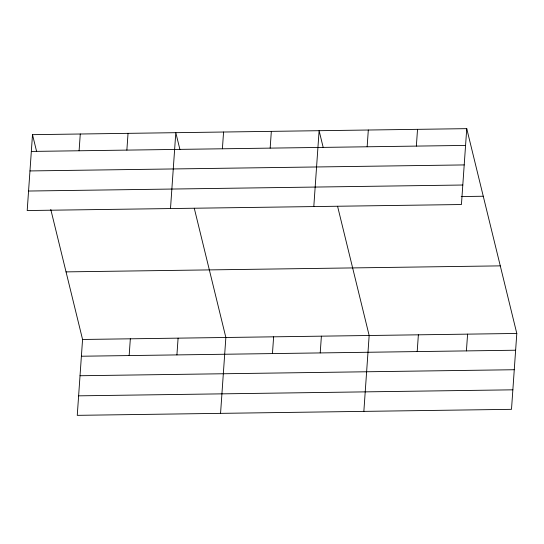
<?xml version="1.0" encoding="UTF-8"?>
<svg xmlns="http://www.w3.org/2000/svg" width="544" height="544" viewBox="0 0 544 544"><rect width="100%" height="100%" fill="white"/><g stroke="black" fill="none" stroke-linecap="round" stroke-linejoin="round"><path stroke-width="0.82" d="M32.504 134.667L27.2 210.542L461.434 204.53L466.745 128.656L32.504 134.667L36.638 151.565M79.098 150.77L80.274 134.008M50.782 209.454L82.566 339.47L77.255 415.344L511.496 409.333L516.8 333.458L466.745 128.656M126.868 150.11L128.037 133.341M129.159 355.572L130.329 338.81M170.496 208.556L175.8 132.682L179.935 149.58M176.922 354.912L178.092 338.15M222.401 148.784L223.57 132.022M220.558 413.358L225.862 337.484L194.276 208.27M270.164 148.124L271.334 131.362M272.456 353.586L273.625 336.824M313.8 206.57L319.104 130.703L323.231 147.594M320.219 352.927L321.395 336.165M367.146 146.778L368.315 130.016M363.854 411.38L369.158 335.505L337.579 206.292M416.357 146.098L417.527 129.336M417.2 351.587L418.37 334.825M466.412 350.9L467.588 334.138M31.334 151.429L465.569 145.418M29.968 170.938L464.209 164.927M28.567 191.032L462.801 185.021M461.203 196.547L483.262 196.241M66.042 271.884L500.283 265.873M82.566 339.47L516.8 333.458M81.389 356.232L515.63 350.22M80.029 375.741L514.264 369.73M78.622 395.835L512.856 389.824"/></g></svg>
